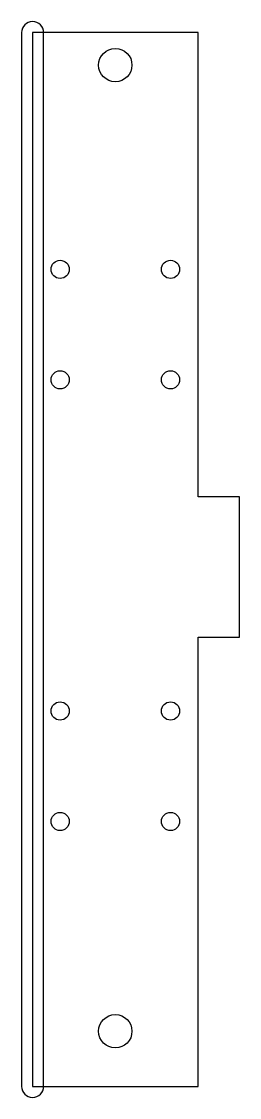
# Model space of a CAD drawing. Header units: millimetres. Extents: x -2 to 38, y -2 to 193.
import ezdxf

# ---------------------------------------------------------------- set-up
doc = ezdxf.new("R2010")
doc.units = ezdxf.units.MM
for name, color, linetype in [('BOTTOM_EDGE_RELIEF_DEPTH1p75', 7, 'Continuous'), ('CUT_HOLES', 7, 'Continuous'), ('CUT_OUTER', 7, 'Continuous')]:
    doc.layers.add(name, color=color, linetype=linetype)

msp = doc.modelspace()

# ---------------------------------------------------------------- linework, layer by layer
at = {"layer": 'BOTTOM_EDGE_RELIEF_DEPTH1p75'}
msp.add_lwpolyline([(2, 0), (2, 190.9, 1), (-2, 190.9), (-2, 0, 1)], format="xyb", close=True, dxfattribs=at)
at = {"layer": 'CUT_HOLES'}
for centre, radius in [((15, 185), 3.02), ((5, 148), 1.65), ((25, 148), 1.65), ((5, 128), 1.65), ((25, 128), 1.65), ((5, 68), 1.65), ((25, 68), 1.65), ((5, 48), 1.65), ((25, 48), 1.65), ((15, 10), 3.02)]:
    msp.add_circle(centre, radius, dxfattribs=at)
at = {"layer": 'CUT_OUTER'}
msp.add_lwpolyline([(0, 0), (30, 0), (30, 81.4), (37.5, 81.4), (37.5, 106.8), (30, 106.8), (30, 190.9), (0, 190.9)], close=True, dxfattribs=at)

doc.saveas('drawing.dxf')
